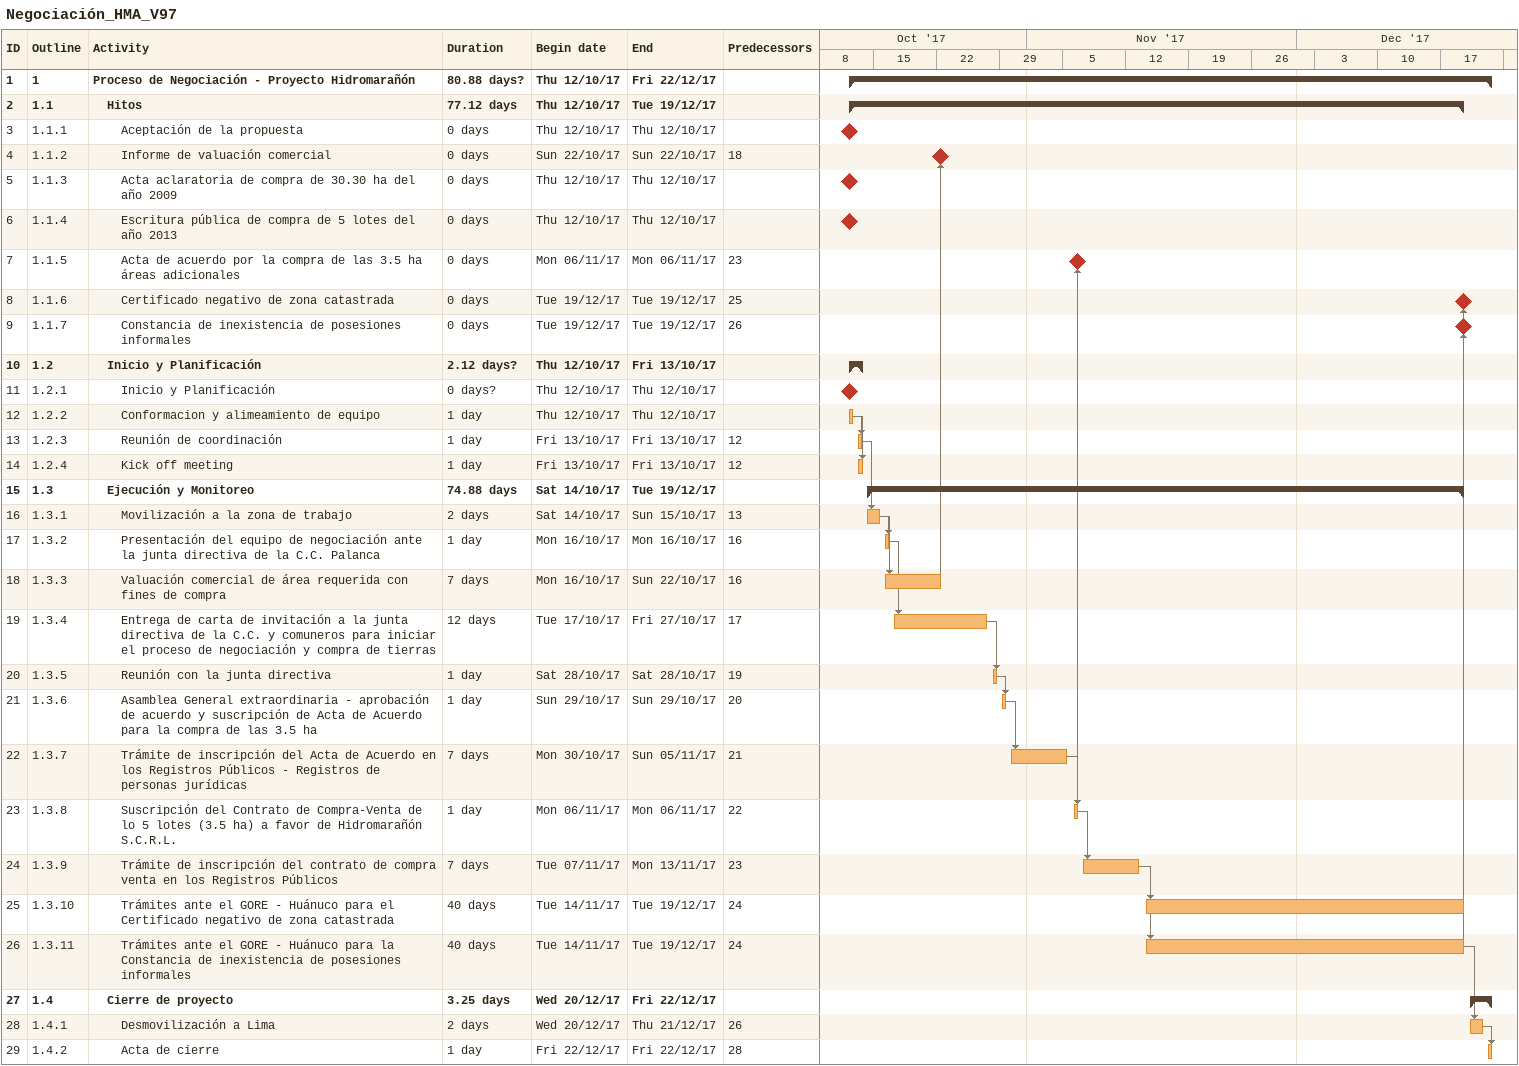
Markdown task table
Negociación_HMA_V97

| ID | WBS | Task | Duration | Start | Finish | Predecessors |
|---|---|---|---|---|---|---|
| 1 | 1 | **Proceso de Negociación - Proyecto Hidromarañón** | 80.88d? | 2017-10-12 | 2017-12-22 |  |
| 2 | 1.1 | **Hitos** | 77.12d | 2017-10-12 | 2017-12-19 |  |
| 3 | 1.1.1 | Aceptación de la propuesta | 0d | 2017-10-12 | 2017-10-12 |  |
| 4 | 1.1.2 | Informe de valuación comercial | 0d | 2017-10-22 | 2017-10-22 | 18 |
| 5 | 1.1.3 | Acta aclaratoria de compra de 30.30 ha del año 2009 | 0d | 2017-10-12 | 2017-10-12 |  |
| 6 | 1.1.4 | Escritura pública de compra de 5 lotes del año 2013 | 0d | 2017-10-12 | 2017-10-12 |  |
| 7 | 1.1.5 | Acta de acuerdo por la compra de las 3.5 ha áreas adicionales | 0d | 2017-11-06 | 2017-11-06 | 23 |
| 8 | 1.1.6 | Certificado negativo de zona catastrada | 0d | 2017-12-19 | 2017-12-19 | 25 |
| 9 | 1.1.7 | Constancia de inexistencia de posesiones informales | 0d | 2017-12-19 | 2017-12-19 | 26 |
| 10 | 1.2 | **Inicio y Planificación** | 2.12d? | 2017-10-12 | 2017-10-13 |  |
| 11 | 1.2.1 | Inicio y Planificación | 0d? | 2017-10-12 | 2017-10-12 |  |
| 12 | 1.2.2 | Conformacion y alimeamiento de equipo | 1d | 2017-10-12 | 2017-10-12 |  |
| 13 | 1.2.3 | Reunión de coordinación | 1d | 2017-10-13 | 2017-10-13 | 12 |
| 14 | 1.2.4 | Kick off meeting | 1d | 2017-10-13 | 2017-10-13 | 12 |
| 15 | 1.3 | **Ejecución y Monitoreo** | 74.88d | 2017-10-14 | 2017-12-19 |  |
| 16 | 1.3.1 | Movilización a la zona de trabajo | 2d | 2017-10-14 | 2017-10-15 | 13 |
| 17 | 1.3.2 | Presentación del equipo de negociación ante la junta directiva de la C.C. Palanca | 1d | 2017-10-16 | 2017-10-16 | 16 |
| 18 | 1.3.3 | Valuación comercial de área requerida con fines de compra | 7d | 2017-10-16 | 2017-10-22 | 16 |
| 19 | 1.3.4 | Entrega de carta de invitación a la junta directiva de la C.C. y comuneros para iniciar el proceso de negociación y compra de tierras | 12d | 2017-10-17 | 2017-10-27 | 17 |
| 20 | 1.3.5 | Reunión con la junta directiva | 1d | 2017-10-28 | 2017-10-28 | 19 |
| 21 | 1.3.6 | Asamblea General extraordinaria - aprobación de acuerdo y suscripción de Acta de Acuerdo para la compra de las 3.5 ha | 1d | 2017-10-29 | 2017-10-29 | 20 |
| 22 | 1.3.7 | Trámite de inscripción del Acta de Acuerdo en los Registros Públicos - Registros de personas jurídicas | 7d | 2017-10-30 | 2017-11-05 | 21 |
| 23 | 1.3.8 | Suscripción del Contrato de Compra-Venta de lo 5 lotes (3.5 ha) a favor de Hidromarañón S.C.R.L. | 1d | 2017-11-06 | 2017-11-06 | 22 |
| 24 | 1.3.9 | Trámite de inscripción del contrato de compra venta en los Registros Públicos | 7d | 2017-11-07 | 2017-11-13 | 23 |
| 25 | 1.3.10 | Trámites ante el GORE - Huánuco para el Certificado negativo de zona catastrada | 40d | 2017-11-14 | 2017-12-19 | 24 |
| 26 | 1.3.11 | Trámites ante el GORE - Huánuco para la Constancia de inexistencia de posesiones informales | 40d | 2017-11-14 | 2017-12-19 | 24 |
| 27 | 1.4 | **Cierre de proyecto** | 3.25d | 2017-12-20 | 2017-12-22 |  |
| 28 | 1.4.1 | Desmovilización a Lima | 2d | 2017-12-20 | 2017-12-21 | 26 |
| 29 | 1.4.2 | Acta de cierre | 1d | 2017-12-22 | 2017-12-22 | 28 |
